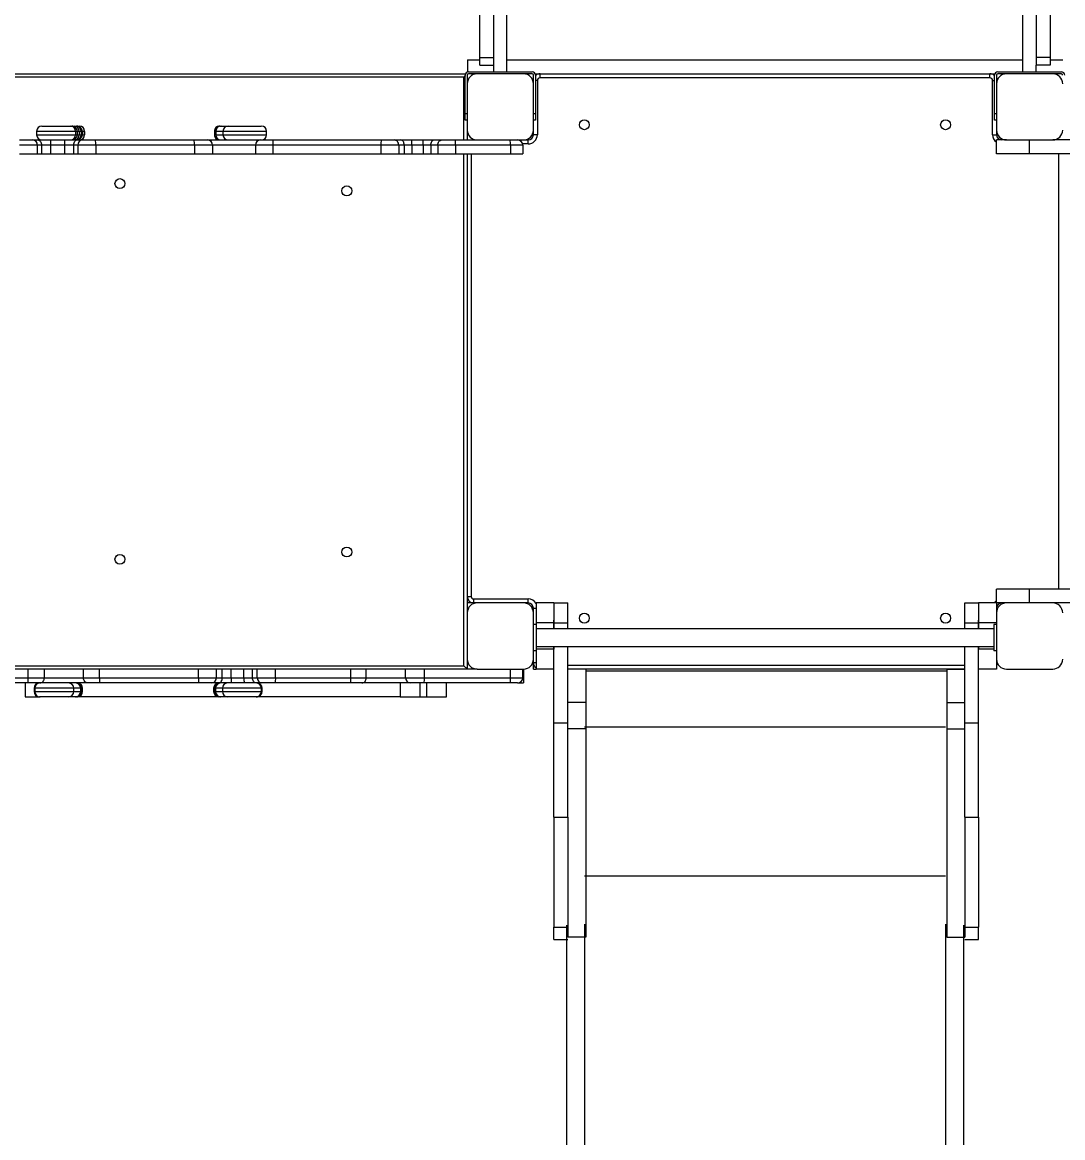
# Model space of a CAD drawing. Header units: millimetres. Extents: x -11024 to 8278, y -7837 to 5770.
# Drawn here: x -2485 to -913, y -2495 to -809 of the extents above; entities that cross this region are included whole.
import ezdxf

# ---------------------------------------------------------------- set-up
doc = ezdxf.new("R2010")
doc.units = ezdxf.units.MM
for name, color, linetype in [('DIKOM_ОБЪЕКТ', 7, 'Continuous'), ('DIKOM_РАЗМЕР_ЗОНА', 7, 'Continuous'), ('DIKOM_РАЗМЕР_ОБЪЕКТА', 7, 'Continuous')]:
    doc.layers.add(name, color=color, linetype=linetype)
doc.styles.add('style1', font='arial.ttf', dxfattribs={"width": 0.8})
doc.dimstyles.new('1-50', dxfattribs={"dimtxt": 300, "dimasz": 200, "dimexe": 100, "dimexo": 0, "dimgap": 100, "dimtad": 1, "dimtxsty": 'style1', "dimcen": 200, "dimclrd": 7, "dimclre": 7, "dimclrt": 7, "dimadec": 1, "dimazin": 2, "dimtfac": 1, "dimtmove": 0, "dimatfit": 2, "dimfxl": 0, "dimlwd": 25, "dimlwe": 18, "dimarcsym": 0})

# ---------------------------------------------------------------- blocks, each defined once
blk = doc.blocks.new('*D9')
at = {"layer": 'Defpoints', "color": 0, "transparency": 16777216}
for p in [(3740.7, 3707.5), (-8191.6, -3797.3), (-1076.1, -3797.3)]:
    blk.add_point(p, dxfattribs=at)
at = {"layer": 'DIKOM_РАЗМЕР_ОБЪЕКТА', "color": 7, "lineweight": 18, "transparency": 16777216}
for p, q in [((3740.7, 3707.5), (-8291.6, 3707.5)), ((-1076.1, -3797.3), (-8291.6, -3797.3))]:
    blk.add_line(p, q, dxfattribs=at)
at = {"layer": 'DIKOM_РАЗМЕР_ОБЪЕКТА', "color": 7, "lineweight": 25, "transparency": 16777216}
blk.add_line((-8191.6, 3507.5), (-8191.6, -3597.3), dxfattribs=at)
at = {"layer": 'DIKOM_РАЗМЕР_ОБЪЕКТА', "color": 7, "transparency": 16777216}
for points in [[(-8224.9, 3507.5), (-8158.2, 3507.5), (-8191.6, 3707.5)], [(-8224.9, -3597.3), (-8158.2, -3597.3), (-8191.6, -3797.3)]]:
    blk.add_solid(points, dxfattribs=at)
at = {"layer": 'DIKOM_РАЗМЕР_ОБЪЕКТА', "color": 7, "transparency": 16777216, "insert": (-8444.7, -44.9), "char_height": 300, "attachment_point": 5, "rotation": 90, "style": 'style1'}
blk.add_mtext('7500', dxfattribs=at)
blk = doc.blocks.new('*D10')
at = {"layer": 'Defpoints', "color": 0, "transparency": 16777216}
for p in [(-7791.3, -186.8), (6174.9, -1433), (6174.9, -5371.3)]:
    blk.add_point(p, dxfattribs=at)
at = {"layer": 'DIKOM_РАЗМЕР_ОБЪЕКТА', "color": 7, "lineweight": 18, "transparency": 16777216}
for p, q in [((-7791.3, -186.8), (-7791.3, -5471.3)), ((6174.9, -1433), (6174.9, -5471.3))]:
    blk.add_line(p, q, dxfattribs=at)
at = {"layer": 'DIKOM_РАЗМЕР_ОБЪЕКТА', "color": 7, "lineweight": 25, "transparency": 16777216}
blk.add_line((-7591.3, -5371.3), (5974.9, -5371.3), dxfattribs=at)
at = {"layer": 'DIKOM_РАЗМЕР_ОБЪЕКТА', "color": 7, "transparency": 16777216}
for points in [[(-7591.3, -5337.9), (-7591.3, -5404.6), (-7791.3, -5371.3)], [(5974.9, -5337.9), (5974.9, -5404.6), (6174.9, -5371.3)]]:
    blk.add_solid(points, dxfattribs=at)
at = {"layer": 'DIKOM_РАЗМЕР_ОБЪЕКТА', "color": 7, "transparency": 16777216, "insert": (-1343.7, -5118.1), "char_height": 300, "attachment_point": 5, "style": 'style1'}
blk.add_mtext('14000', dxfattribs=at)
blk = doc.blocks.new('*D11')
at = {"layer": 'Defpoints', "color": 0, "transparency": 16777216}
for p in [(3316.1, 5770.1), (-10574.2, -5797.3), (-1580.1, -5797.3)]:
    blk.add_point(p, dxfattribs=at)
at = {"layer": 'DIKOM_РАЗМЕР_ЗОНА', "color": 7, "lineweight": 18, "transparency": 16777216}
for p, q in [((3316.1, 5770.1), (-10674.2, 5770.1)), ((-1580.1, -5797.3), (-10674.2, -5797.3))]:
    blk.add_line(p, q, dxfattribs=at)
at = {"layer": 'DIKOM_РАЗМЕР_ЗОНА', "color": 7, "lineweight": 25, "transparency": 16777216}
blk.add_line((-10574.2, 5570.1), (-10574.2, -5597.3), dxfattribs=at)
at = {"layer": 'DIKOM_РАЗМЕР_ЗОНА', "color": 7, "transparency": 16777216}
for points in [[(-10607.5, 5570.1), (-10540.8, 5570.1), (-10574.2, 5770.1)], [(-10607.5, -5597.3), (-10540.8, -5597.3), (-10574.2, -5797.3)]]:
    blk.add_solid(points, dxfattribs=at)
at = {"layer": 'DIKOM_РАЗМЕР_ЗОНА', "color": 7, "transparency": 16777216, "insert": (-10827.3, -173), "char_height": 300, "attachment_point": 5, "rotation": 90, "style": 'style1'}
blk.add_mtext('11500', dxfattribs=at)
blk = doc.blocks.new('*D12')
at = {"layer": 'Defpoints', "color": 0, "transparency": 16777216}
for p in [(8278.3, -1824.9), (-9291.3, -2098.9), (8278.3, -7737)]:
    blk.add_point(p, dxfattribs=at)
at = {"layer": 'DIKOM_РАЗМЕР_ЗОНА', "color": 7, "lineweight": 18, "transparency": 16777216}
for p, q in [((8278.3, -1824.9), (8278.3, -7837)), ((-9291.3, -2098.9), (-9291.3, -7837))]:
    blk.add_line(p, q, dxfattribs=at)
at = {"layer": 'DIKOM_РАЗМЕР_ЗОНА', "color": 7, "lineweight": 25, "transparency": 16777216}
blk.add_line((-9091.3, -7737), (8078.3, -7737), dxfattribs=at)
at = {"layer": 'DIKOM_РАЗМЕР_ЗОНА', "color": 7, "transparency": 16777216}
for points in [[(-9091.3, -7703.7), (-9091.3, -7770.4), (-9291.3, -7737)], [(8078.3, -7703.7), (8078.3, -7770.4), (8278.3, -7737)]]:
    blk.add_solid(points, dxfattribs=at)
at = {"layer": 'DIKOM_РАЗМЕР_ЗОНА', "color": 7, "transparency": 16777216, "insert": (-900.5, -7483.9), "char_height": 300, "attachment_point": 5, "style": 'style1'}
blk.add_mtext('17500', dxfattribs=at)

msp = doc.modelspace()

# ---------------------------------------------------------------- linework, layer by layer
at = {"layer": 'DIKOM_ОБЪЕКТ', "color": 7, "linetype": 'Continuous', "lineweight": 15}
for p, q in [((-1752.616, -883.829), (-1752.616, 610.171)), ((-972.616, -883.829), (-972.616, 610.171)), ((-1793.616, -861.972), (-1793.616, -446.353)), ((-1772.616, -861.972), (-1772.616, -446.353)), ((-952.616, -446.353), (-952.616, -861.972)), ((-931.616, -446.353), (-931.616, -861.972)), ((-1812.181, -865.829), (-1812.181, -884.081)), ((-1812.181, -865.829), (-1793.616, -865.829)), ((-1793.616, -861.972), (-1772.616, -861.972)), ((-1793.616, -873.829), (-1793.616, -861.972)), ((-1793.616, -873.829), (-1772.616, -873.829)), ((-1772.616, -873.829), (-1772.616, -861.972)), ((-1772.616, -883.829), (-1772.616, -873.829)), ((-1752.616, -865.829), (-972.616, -865.829)), ((-931.616, -861.972), (-952.616, -861.972)), ((-952.616, -861.972), (-952.616, -873.829)), ((-931.616, -873.829), (-952.616, -873.829)), ((-952.616, -883.829), (-952.616, -873.829)), ((-931.616, -861.972), (-931.616, -873.829)), ((-931.616, -865.829), (-912.181, -865.829)), ((-3311.888, -886.829), (-1815.198, -886.829)), ((-1817.616, -891.829), (-3307.616, -891.829)), ((-1817.616, -986.829), (-1817.616, -891.829)), ((-1815.616, -946.829), (-1815.616, -888.829)), ((-1812.616, -888.829), (-1812.616, -901.829)), ((-1810.616, -883.829), (-1714.616, -883.829)), ((-1797.616, -886.829), (-1810.616, -886.829)), ((-1727.616, -886.829), (-1797.616, -886.829)), ((-1714.616, -886.829), (-1727.616, -886.829)), ((-1712.616, -901.829), (-1712.616, -888.829)), ((-1710.033, -886.829), (-1015.198, -886.829)), ((-1709.616, -888.829), (-1709.616, -946.829)), ((-1702.616, -892.829), (-1702.616, -886.829)), ((-1022.616, -892.829), (-1702.616, -892.829)), ((-1022.616, -892.829), (-1022.616, -886.829)), ((-1015.616, -946.829), (-1015.616, -888.829)), ((-1012.616, -888.829), (-1012.616, -901.829)), ((-1010.616, -883.829), (-914.616, -883.829)), ((-997.616, -886.829), (-1010.616, -886.829)), ((-927.616, -886.829), (-997.616, -886.829)), ((-914.616, -886.829), (-927.616, -886.829)), ((-1812.616, -901.829), (-1812.616, -971.829)), ((-1712.616, -971.829), (-1712.616, -901.829)), ((-1706.616, -896.829), (-1709.616, -896.829)), ((-1706.616, -896.829), (-1706.616, -978.829)), ((-1018.616, -978.829), (-1018.616, -896.829)), ((-1018.616, -896.829), (-1015.616, -896.829)), ((-1012.616, -901.829), (-1012.616, -971.829)), ((-1815.616, -946.829), (-1812.616, -946.829)), ((-1815.616, -956.829), (-1815.616, -946.829)), ((-1812.616, -956.829), (-1815.616, -956.829)), ((-1712.616, -946.829), (-1709.616, -946.829)), ((-1709.616, -956.829), (-1712.616, -956.829)), ((-1709.616, -946.829), (-1709.616, -956.829)), ((-1015.616, -946.829), (-1012.616, -946.829)), ((-1015.616, -956.829), (-1015.616, -946.829)), ((-1012.616, -956.829), (-1015.616, -956.829)), ((-2463.558, -973.829), (-2463.558, -978.829)), ((-2404.563, -973.829), (-2463.558, -973.829)), ((-2455.558, -965.829), (-2412.561, -965.829)), ((-2412.561, -965.829), (-2410.222, -965.829)), ((-2410.222, -965.829), (-2406.612, -965.829)), ((-2406.612, -965.829), (-2403.723, -965.829)), ((-2404.563, -973.829), (-2404.563, -978.829)), ((-2402.223, -973.829), (-2404.563, -973.829)), ((-2403.723, -965.829), (-2402.588, -965.829)), ((-2402.588, -965.829), (-2398.93, -965.829)), ((-2402.223, -973.829), (-2402.223, -978.829)), ((-2399.026, -973.829), (-2402.223, -973.829)), ((-2399.026, -973.829), (-2399.026, -978.829)), ((-2396.137, -973.829), (-2399.026, -973.829)), ((-2398.93, -965.829), (-2398.927, -965.829)), ((-2396.137, -973.829), (-2396.137, -978.829)), ((-2394.59, -973.829), (-2396.137, -973.829)), ((-2394.59, -973.829), (-2394.59, -978.829)), ((-2390.932, -973.829), (-2394.59, -973.829)), ((-2390.932, -973.829), (-2390.932, -978.829)), ((-2390.927, -973.829), (-2390.932, -973.829)), ((-2390.927, -978.829), (-2390.927, -973.829)), ((-2194.774, -973.829), (-2194.774, -978.829)), ((-2194.734, -973.829), (-2194.774, -973.829)), ((-2194.734, -973.829), (-2194.734, -978.829)), ((-2192.847, -973.829), (-2194.734, -973.829)), ((-2192.847, -973.829), (-2192.847, -978.829)), ((-2192.806, -973.829), (-2192.847, -973.829)), ((-2181.837, -973.829), (-2192.806, -973.829)), ((-2192.806, -973.829), (-2192.806, -978.829)), ((-2186.774, -965.829), (-2186.745, -965.829)), ((-2186.745, -965.829), (-2184.847, -965.829)), ((-2184.847, -965.829), (-2184.817, -965.829)), ((-2184.817, -965.829), (-2173.848, -965.829)), ((-2181.837, -973.829), (-2181.837, -978.829)), ((-2115.882, -973.829), (-2181.837, -973.829)), ((-2173.848, -965.829), (-2123.882, -965.829)), ((-2115.882, -978.829), (-2115.882, -973.829)), ((-1812.616, -971.829), (-1812.616, -986.829)), ((-1712.616, -978.829), (-1712.616, -971.829)), ((-1012.616, -971.829), (-1012.616, -978.829)), ((-2462.507, -994.829), (-2489.561, -994.829)), ((-2489.344, -986.829), (-2469.504, -986.829)), ((-2469.504, -986.829), (-2461.714, -986.829)), ((-2463.558, -978.829), (-2404.563, -978.829)), ((-2462.507, -994.829), (-2462.507, -1007.829)), ((-2456.165, -994.829), (-2462.507, -994.829)), ((-2461.714, -986.829), (-2442.295, -986.829)), ((-2456.165, -994.829), (-2456.165, -1007.829)), ((-2442.295, -994.829), (-2456.165, -994.829)), ((-2442.295, -986.829), (-2442.295, -994.829)), ((-2442.295, -986.829), (-2421.49, -986.829)), ((-2442.295, -994.829), (-2442.295, -1007.829)), ((-2421.49, -994.829), (-2442.295, -994.829)), ((-2421.49, -986.829), (-2421.49, -994.829)), ((-2421.49, -986.829), (-2402.071, -986.829)), ((-2407.619, -994.829), (-2421.49, -994.829)), ((-2421.49, -994.829), (-2421.49, -1007.829)), ((-2401.284, -994.829), (-2407.619, -994.829)), ((-2407.619, -994.829), (-2407.619, -1007.829)), ((-2404.563, -978.829), (-2402.223, -978.829)), ((-2402.223, -978.829), (-2399.026, -978.829)), ((-2402.071, -986.829), (-2394.288, -986.829)), ((-2401.284, -994.829), (-2401.284, -1007.829)), ((-2374.245, -994.829), (-2401.284, -994.829)), ((-2399.026, -978.829), (-2396.137, -978.829)), ((-2396.137, -978.829), (-2394.59, -978.829)), ((-2394.59, -978.829), (-2390.932, -978.829)), ((-2394.288, -986.829), (-2374.459, -986.829)), ((-2390.932, -978.829), (-2390.927, -978.829)), ((-2374.459, -986.829), (-2225.269, -986.829)), ((-2374.245, -994.829), (-2374.245, -1007.829)), ((-2225.055, -994.829), (-2374.245, -994.829)), ((-2225.269, -986.829), (-2205.135, -986.829)), ((-2225.055, -994.829), (-2225.055, -1007.829)), ((-2197.599, -994.829), (-2225.055, -994.829)), ((-2205.135, -986.829), (-2125.3, -986.829)), ((-2197.599, -994.829), (-2197.599, -1007.829)), ((-2132.617, -994.829), (-2197.599, -994.829)), ((-2194.774, -978.829), (-2194.734, -978.829)), ((-2194.734, -978.829), (-2192.847, -978.829)), ((-2192.847, -978.829), (-2192.806, -978.829)), ((-2192.806, -978.829), (-2181.837, -978.829)), ((-2181.837, -978.829), (-2115.882, -978.829)), ((-2132.617, -994.829), (-2132.617, -1007.829)), ((-2106.622, -994.829), (-2132.617, -994.829)), ((-2125.3, -986.829), (-2106.237, -986.829)), ((-2106.622, -994.829), (-2106.622, -1007.829)), ((-1943.079, -994.829), (-2106.622, -994.829)), ((-2106.237, -986.829), (-1942.694, -986.829)), ((-1943.079, -994.829), (-1943.079, -1007.829)), ((-1916.244, -994.829), (-1943.079, -994.829)), ((-1942.694, -986.829), (-1923.015, -986.829)), ((-1923.015, -986.829), (-1912.75, -986.829)), ((-1916.244, -994.829), (-1916.244, -1007.829)), ((-1907.889, -994.829), (-1916.244, -994.829)), ((-1912.75, -986.829), (-1896.797, -986.829)), ((-1907.889, -994.829), (-1907.889, -1007.829)), ((-1896.494, -994.829), (-1907.889, -994.829)), ((-1896.797, -986.829), (-1879.496, -986.829)), ((-1896.494, -994.829), (-1896.494, -1007.829)), ((-1879.193, -994.829), (-1896.494, -994.829)), ((-1879.496, -986.829), (-1863.154, -986.829)), ((-1867.52, -994.829), (-1879.193, -994.829)), ((-1879.193, -994.829), (-1879.193, -1007.829)), ((-1867.52, -994.829), (-1867.52, -1007.829)), ((-1857.301, -994.829), (-1867.52, -994.829)), ((-1863.154, -986.829), (-1850.599, -986.829)), ((-1857.301, -994.829), (-1857.301, -1007.829)), ((-1830.441, -994.829), (-1857.301, -994.829)), ((-1850.599, -986.829), (-1830.901, -986.829)), ((-1830.901, -986.829), (-1797.616, -986.829)), ((-1830.441, -994.829), (-1830.441, -1007.829)), ((-1747.464, -994.829), (-1830.441, -994.829)), ((-1797.616, -986.829), (-1727.616, -986.829)), ((-1747.464, -994.829), (-1747.464, -1007.829)), ((-1728.616, -994.829), (-1747.464, -994.829)), ((-1720.616, -992.829), (-1728.87, -992.829)), ((-1728.616, -994.829), (-1728.616, -1007.829)), ((-1727.616, -986.829), (-1720.616, -986.829)), ((-1720.616, -992.829), (-1720.616, -986.829)), ((-1706.616, -978.829), (-1712.616, -978.829)), ((-1018.616, -978.829), (-1012.616, -978.829)), ((-1012.616, -1007.829), (-1012.616, -986.829)), ((-997.616, -986.829), (-1012.616, -986.829)), ((-997.616, -986.829), (-927.616, -986.829)), ((-962.616, -1007.829), (-962.616, -986.829)), ((-896.871, -986.829), (-927.616, -986.829)), ((-2489.561, -1007.829), (-2462.507, -1007.829)), ((-2462.507, -1007.829), (-2456.165, -1007.829)), ((-2456.165, -1007.829), (-2442.295, -1007.829)), ((-2442.295, -1007.829), (-2421.49, -1007.829)), ((-2421.49, -1007.829), (-2407.619, -1007.829)), ((-2407.619, -1007.829), (-2401.284, -1007.829)), ((-2401.284, -1007.829), (-2374.245, -1007.829)), ((-2374.245, -1007.829), (-2225.055, -1007.829)), ((-2225.055, -1007.829), (-2197.599, -1007.829)), ((-2197.599, -1007.829), (-2132.617, -1007.829)), ((-2132.617, -1007.829), (-2106.622, -1007.829)), ((-2106.622, -1007.829), (-1943.079, -1007.829)), ((-1943.079, -1007.829), (-1916.244, -1007.829)), ((-1916.244, -1007.829), (-1907.889, -1007.829)), ((-1907.889, -1007.829), (-1896.494, -1007.829)), ((-1896.494, -1007.829), (-1879.193, -1007.829)), ((-1879.193, -1007.829), (-1867.52, -1007.829)), ((-1867.52, -1007.829), (-1857.301, -1007.829)), ((-1857.301, -1007.829), (-1830.441, -1007.829)), ((-1830.441, -1007.829), (-1747.464, -1007.829)), ((-1817.616, -1781.829), (-1817.616, -1007.829)), ((-1812.616, -1007.829), (-1812.616, -1701.829)), ((-1806.616, -1007.829), (-1806.616, -1676.829)), ((-1747.464, -1007.829), (-1728.616, -1007.829)), ((-962.616, -1007.829), (-1012.616, -1007.829)), ((-896.871, -1007.829), (-962.616, -1007.829)), ((-918.616, -1665.829), (-918.616, -1007.829)), ((-1012.616, -1686.829), (-1012.616, -1665.829)), ((-962.616, -1665.829), (-1012.616, -1665.829)), ((-962.616, -1686.829), (-962.616, -1665.829)), ((-896.871, -1665.829), (-962.616, -1665.829)), ((-1812.616, -1676.829), (-1806.616, -1676.829)), ((-1802.616, -1680.829), (-1720.616, -1680.829)), ((-1802.616, -1686.829), (-1802.616, -1680.829)), ((-1720.616, -1686.829), (-1720.616, -1680.829)), ((-1802.616, -1686.829), (-1812.616, -1686.829)), ((-1812.616, -1701.829), (-1812.616, -1771.829)), ((-1797.616, -1686.829), (-1802.616, -1686.829)), ((-1727.616, -1686.829), (-1797.616, -1686.829)), ((-1720.616, -1686.829), (-1727.616, -1686.829)), ((-1712.616, -1701.829), (-1712.616, -1694.829)), ((-1712.616, -1694.829), (-1708.616, -1694.829)), ((-1712.616, -1771.829), (-1712.616, -1701.829)), ((-1681.616, -1686.823), (-1708.616, -1686.823)), ((-1708.616, -1686.832), (-1708.616, -1686.823)), ((-1681.616, -1686.832), (-1708.616, -1686.832)), ((-1708.616, -1686.832), (-1708.616, -1716.832)), ((-1681.616, -1686.832), (-1681.616, -1686.823)), ((-1681.616, -1686.823), (-1660.616, -1686.823)), ((-1681.616, -1686.832), (-1681.616, -1716.832)), ((-1681.616, -1686.833), (-1660.616, -1686.833)), ((-1660.616, -1686.833), (-1660.616, -1686.823)), ((-1660.616, -1716.832), (-1660.616, -1686.833)), ((-1060.616, -1686.823), (-1039.616, -1686.823)), ((-1060.616, -1686.833), (-1060.616, -1686.823)), ((-1060.616, -1686.833), (-1039.616, -1686.833)), ((-1060.616, -1716.832), (-1060.616, -1686.833)), ((-1012.616, -1686.823), (-1039.616, -1686.823)), ((-1039.616, -1686.832), (-1039.616, -1686.823)), ((-1012.616, -1686.832), (-1039.616, -1686.832)), ((-1039.616, -1686.832), (-1039.616, -1716.832)), ((-1012.616, -1686.832), (-1012.616, -1686.829)), ((-997.616, -1686.829), (-1012.616, -1686.829)), ((-1012.616, -1686.832), (-1012.616, -1701.829)), ((-1012.616, -1701.829), (-1012.616, -1771.829)), ((-927.616, -1686.829), (-997.616, -1686.829)), ((-896.871, -1686.829), (-927.616, -1686.829)), ((-1708.616, -1719.25), (-1712.616, -1719.25)), ((-1681.616, -1716.832), (-1708.616, -1716.832)), ((-1708.616, -1716.832), (-1708.616, -1719.25)), ((-1708.616, -1719.25), (-1708.616, -1759.25)), ((-1681.616, -1716.832), (-1681.616, -1712.612)), ((-1681.616, -1716.832), (-1681.616, -1725.751)), ((-1681.616, -1716.832), (-1660.616, -1716.832)), ((-1681.616, -1725.751), (-1681.616, -1716.832)), ((-1660.616, -1725.751), (-1660.616, -1716.832)), ((-1060.616, -1716.832), (-1039.616, -1716.832)), ((-1060.616, -1725.751), (-1060.616, -1716.832)), ((-1039.616, -1716.832), (-1039.616, -1712.612)), ((-1012.616, -1716.832), (-1039.616, -1716.832)), ((-1039.616, -1716.832), (-1039.616, -1725.751)), ((-1039.616, -1725.751), (-1039.616, -1716.832)), ((-1012.616, -1719.25), (-1016.616, -1719.25)), ((-1016.616, -1719.25), (-1016.616, -1759.25)), ((-1016.616, -1725.751), (-1708.616, -1725.751)), ((-1708.616, -1752.751), (-1016.616, -1752.751)), ((-1681.616, -1752.751), (-1681.616, -1756.829)), ((-1681.616, -1867.983), (-1681.616, -1752.751)), ((-1660.616, -1867.983), (-1660.616, -1752.751)), ((-1060.616, -1867.983), (-1060.616, -1752.751)), ((-1039.616, -1752.751), (-1039.616, -1756.829)), ((-1039.616, -1867.983), (-1039.616, -1752.751)), ((-1708.616, -1759.25), (-1712.616, -1759.25)), ((-1708.616, -1759.251), (-1712.616, -1759.251)), ((-1681.616, -1756.829), (-1708.616, -1756.829)), ((-1708.616, -1759.25), (-1708.616, -1759.251)), ((-1708.616, -1759.25), (-1708.616, -1786.829)), ((-1016.616, -1756.829), (-1039.616, -1756.829)), ((-1012.616, -1759.25), (-1016.616, -1759.25)), ((-1016.616, -1759.25), (-1016.616, -1759.251)), ((-1012.616, -1759.251), (-1016.616, -1759.251)), ((-3307.616, -1781.829), (-1817.616, -1781.829)), ((-2476.295, -1786.829), (-2635.671, -1786.829)), ((-2476.295, -1799.829), (-2476.295, -1786.829)), ((-2451.799, -1786.829), (-2476.295, -1786.829)), ((-2451.799, -1799.829), (-2451.799, -1786.829)), ((-2392.748, -1786.829), (-2451.799, -1786.829)), ((-2392.748, -1799.829), (-2392.748, -1786.829)), ((-2368.3, -1786.829), (-2392.748, -1786.829)), ((-2368.3, -1799.829), (-2368.3, -1786.829)), ((-2218.921, -1786.829), (-2368.3, -1786.829)), ((-2218.921, -1799.829), (-2218.921, -1786.829)), ((-2191.604, -1786.829), (-2218.921, -1786.829)), ((-2191.604, -1799.829), (-2191.604, -1786.829)), ((-2182.865, -1786.829), (-2191.604, -1786.829)), ((-2182.865, -1799.829), (-2182.865, -1786.829)), ((-2169.66, -1786.829), (-2182.865, -1786.829)), ((-2169.66, -1799.829), (-2169.66, -1786.829)), ((-2150.056, -1786.829), (-2169.66, -1786.829)), ((-2150.056, -1799.829), (-2150.056, -1786.829)), ((-2137.123, -1786.829), (-2150.056, -1786.829)), ((-2137.123, -1799.829), (-2137.123, -1786.829)), ((-2130.036, -1786.829), (-2137.123, -1786.829)), ((-2130.036, -1799.829), (-2130.036, -1786.829)), ((-2102.219, -1786.829), (-2130.036, -1786.829)), ((-2102.219, -1799.829), (-2102.219, -1786.829)), ((-1988.405, -1786.829), (-2102.219, -1786.829)), ((-1988.405, -1799.829), (-1988.405, -1786.829)), ((-1965.218, -1786.829), (-1988.405, -1786.829)), ((-1965.218, -1799.829), (-1965.218, -1786.829)), ((-1905.913, -1786.829), (-1965.218, -1786.829)), ((-1905.913, -1799.829), (-1905.913, -1786.829)), ((-1877.463, -1786.829), (-1905.913, -1786.829)), ((-1877.463, -1799.829), (-1877.463, -1786.829)), ((-1797.616, -1786.829), (-1877.463, -1786.829)), ((-1812.616, -1771.829), (-1812.616, -1786.829)), ((-1797.616, -1786.829), (-1727.616, -1786.829)), ((-1747.078, -1799.829), (-1747.078, -1786.829)), ((-1728.616, -1799.829), (-1728.616, -1786.829)), ((-1727.616, -1786.829), (-1727.616, -1807.829)), ((-1712.616, -1776.829), (-1712.616, -1771.829)), ((-1712.616, -1786.829), (-1712.616, -1776.829)), ((-1712.616, -1776.829), (-1708.616, -1776.829)), ((-1712.616, -1786.829), (-1708.616, -1786.829)), ((-1681.616, -1786.829), (-1708.616, -1786.829)), ((-1660.616, -1780.829), (-1060.616, -1780.829)), ((-1060.616, -1786.829), (-1660.616, -1786.829)), ((-1633.616, -1787.143), (-1660.616, -1787.143)), ((-1633.616, -1787.143), (-1633.616, -1837.179)), ((-1087.616, -1787.144), (-1633.616, -1787.144)), ((-1087.616, -1787.143), (-1060.616, -1787.143)), ((-1087.616, -1787.143), (-1087.616, -1837.179)), ((-1012.616, -1786.829), (-1039.616, -1786.829)), ((-1012.616, -1771.829), (-1012.616, -1786.829)), ((-997.616, -1786.829), (-927.616, -1786.829)), ((-2635.671, -1799.829), (-2476.295, -1799.829)), ((-2476.295, -1799.829), (-2451.799, -1799.829)), ((-2451.799, -1799.829), (-2392.748, -1799.829)), ((-2392.748, -1799.829), (-2368.3, -1799.829)), ((-2368.3, -1799.829), (-2218.921, -1799.829)), ((-2218.921, -1799.829), (-2191.604, -1799.829)), ((-2191.604, -1799.829), (-2182.865, -1799.829)), ((-2182.865, -1799.829), (-2169.66, -1799.829)), ((-2169.66, -1799.829), (-2150.056, -1799.829)), ((-2150.056, -1799.829), (-2137.123, -1799.829)), ((-2137.123, -1799.829), (-2130.036, -1799.829)), ((-2130.036, -1799.829), (-2102.219, -1799.829)), ((-2102.219, -1799.829), (-1988.405, -1799.829)), ((-1988.405, -1799.829), (-1965.218, -1799.829)), ((-1965.218, -1799.829), (-1905.913, -1799.829)), ((-1905.913, -1799.829), (-1877.463, -1799.829)), ((-1877.463, -1799.829), (-1747.078, -1799.829)), ((-1747.078, -1799.829), (-1728.616, -1799.829)), ((-1087.616, -1790.144), (-1633.616, -1790.144)), ((-2476.512, -1807.829), (-2635.888, -1807.829)), ((-2480.914, -1807.829), (-2480.914, -1828.829)), ((-2458.548, -1807.829), (-2476.512, -1807.829)), ((-2467.377, -1815.829), (-2467.377, -1820.829)), ((-2466.285, -1815.829), (-2467.377, -1815.829)), ((-2466.285, -1820.829), (-2467.377, -1820.829)), ((-2466.328, -1815.829), (-2466.328, -1820.829)), ((-2407.346, -1815.829), (-2466.328, -1815.829)), ((-2466.328, -1820.829), (-2407.346, -1820.829)), ((-2386, -1807.829), (-2458.548, -1807.829)), ((-2407.346, -1820.829), (-2407.346, -1815.829)), ((-2396.898, -1815.829), (-2407.346, -1815.829)), ((-2407.346, -1820.829), (-2396.898, -1820.829)), ((-2396.898, -1820.829), (-2396.898, -1815.829)), ((-2396.88, -1815.829), (-2396.898, -1815.829)), ((-2396.898, -1820.829), (-2396.88, -1820.829)), ((-2396.88, -1820.829), (-2396.88, -1815.829)), ((-2396.452, -1815.829), (-2396.88, -1815.829)), ((-2396.88, -1820.829), (-2396.452, -1820.829)), ((-2396.452, -1820.829), (-2396.452, -1815.829)), ((-2395.249, -1815.829), (-2396.452, -1815.829)), ((-2396.452, -1820.829), (-2395.249, -1820.829)), ((-2395.249, -1820.829), (-2395.249, -1815.829)), ((-2394.084, -1815.829), (-2395.249, -1815.829)), ((-2395.249, -1820.829), (-2394.084, -1820.829)), ((-2394.084, -1820.829), (-2394.084, -1815.829)), ((-2394.064, -1815.829), (-2394.084, -1815.829)), ((-2394.084, -1820.829), (-2394.064, -1820.829)), ((-2394.064, -1820.829), (-2394.064, -1815.829)), ((-2368.071, -1807.829), (-2386, -1807.829)), ((-2218.693, -1807.829), (-2368.071, -1807.829)), ((-2198.66, -1807.829), (-2218.693, -1807.829)), ((-2187.924, -1807.829), (-2198.66, -1807.829)), ((-2196.002, -1815.829), (-2196.002, -1820.829)), ((-2195.982, -1815.829), (-2196.002, -1815.829)), ((-2196.002, -1820.829), (-2195.982, -1820.829)), ((-2194.817, -1815.829), (-2195.982, -1815.829)), ((-2195.982, -1815.829), (-2195.982, -1820.829)), ((-2195.982, -1820.829), (-2194.817, -1820.829)), ((-2193.614, -1815.829), (-2194.817, -1815.829)), ((-2194.817, -1815.829), (-2194.817, -1820.829)), ((-2194.817, -1820.829), (-2193.614, -1820.829)), ((-2193.614, -1815.829), (-2193.614, -1820.829)), ((-2193.186, -1815.829), (-2193.614, -1815.829)), ((-2193.614, -1820.829), (-2193.186, -1820.829)), ((-2193.186, -1815.829), (-2193.186, -1820.829)), ((-2193.168, -1815.829), (-2193.186, -1815.829)), ((-2193.186, -1820.829), (-2193.168, -1820.829)), ((-2182.72, -1815.829), (-2193.168, -1815.829)), ((-2193.168, -1815.829), (-2193.168, -1820.829)), ((-2193.168, -1820.829), (-2182.72, -1820.829)), ((-2169.436, -1807.829), (-2187.924, -1807.829)), ((-2182.72, -1815.829), (-2182.72, -1820.829)), ((-2123.738, -1815.829), (-2182.72, -1815.829)), ((-2182.72, -1820.829), (-2123.738, -1820.829)), ((-2149.833, -1807.829), (-2169.436, -1807.829)), ((-2131.726, -1807.829), (-2149.833, -1807.829)), ((-2123.019, -1807.829), (-2131.726, -1807.829)), ((-2123.781, -1815.829), (-2122.689, -1815.829)), ((-2123.781, -1820.829), (-2122.689, -1820.829)), ((-2123.738, -1820.829), (-2123.738, -1815.829)), ((-2102.62, -1807.829), (-2123.019, -1807.829)), ((-2122.689, -1820.829), (-2122.689, -1815.829)), ((-1988.806, -1807.829), (-2102.62, -1807.829)), ((-1971.802, -1807.829), (-1988.806, -1807.829)), ((-1898.942, -1807.829), (-1971.802, -1807.829)), ((-1913.909, -1807.829), (-1913.909, -1828.829)), ((-1878.078, -1807.829), (-1898.942, -1807.829)), ((-1884.082, -1807.829), (-1884.082, -1828.829)), ((-1747.693, -1807.829), (-1878.078, -1807.829)), ((-1874.026, -1807.829), (-1874.026, -1828.829)), ((-1844.026, -1828.829), (-1844.026, -1807.829)), ((-1736.616, -1807.829), (-1747.693, -1807.829)), ((-1736.616, -1807.829), (-1727.616, -1807.829)), ((-2480.914, -1828.829), (-2459.377, -1828.829)), ((-2458.576, -1828.829), (-2459.377, -1828.829)), ((-2458.328, -1828.829), (-2458.576, -1828.829)), ((-2415.341, -1828.829), (-2458.328, -1828.829)), ((-2404.893, -1828.829), (-2415.341, -1828.829)), ((-2404.893, -1828.829), (-2404.88, -1828.829)), ((-2404.126, -1828.829), (-2404.88, -1828.829)), ((-2403.244, -1828.829), (-2404.126, -1828.829)), ((-2402.079, -1828.829), (-2403.244, -1828.829)), ((-2402.064, -1828.829), (-2402.079, -1828.829)), ((-2187.987, -1828.829), (-2402.064, -1828.829)), ((-2187.987, -1828.829), (-2188.002, -1828.829)), ((-2186.822, -1828.829), (-2187.987, -1828.829)), ((-2185.939, -1828.829), (-2186.822, -1828.829)), ((-2185.173, -1828.829), (-2185.939, -1828.829)), ((-2185.173, -1828.829), (-2185.186, -1828.829)), ((-2174.725, -1828.829), (-2185.173, -1828.829)), ((-2131.738, -1828.829), (-2174.725, -1828.829)), ((-2131.49, -1828.829), (-2131.738, -1828.829)), ((-2130.689, -1828.829), (-2131.49, -1828.829)), ((-1913.909, -1828.829), (-2130.689, -1828.829)), ((-1913.909, -1828.829), (-1884.082, -1828.829)), ((-1884.082, -1828.829), (-1874.026, -1828.829)), ((-1874.026, -1828.829), (-1844.026, -1828.829)), ((-1633.616, -1837.179), (-1660.616, -1837.179)), ((-1633.616, -1837.179), (-1633.616, -1876.999)), ((-1087.616, -1837.179), (-1060.616, -1837.179)), ((-1087.616, -1837.179), (-1087.616, -1876.999)), ((-1681.616, -1867.983), (-1660.616, -1867.983)), ((-1681.616, -2010.732), (-1681.616, -1867.983)), ((-1660.616, -2010.732), (-1660.616, -1867.983)), ((-1060.616, -1867.983), (-1039.616, -1867.983)), ((-1060.616, -2010.732), (-1060.616, -1867.983)), ((-1039.616, -2010.732), (-1039.616, -1867.983)), ((-1633.616, -1876.999), (-1660.616, -1876.999)), ((-1089.616, -1874.869), (-1635.616, -1874.869)), ((-1633.616, -1876.999), (-1633.616, -2192.07)), ((-1087.616, -1876.999), (-1060.616, -1876.999)), ((-1087.616, -1876.999), (-1087.616, -2192.07)), ((-1681.616, -2010.732), (-1660.616, -2010.732)), ((-1681.616, -2010.732), (-1681.616, -2176.869)), ((-1660.616, -2010.732), (-1660.616, -2176.374)), ((-1060.616, -2010.732), (-1039.616, -2010.732)), ((-1060.616, -2010.732), (-1060.616, -2176.374)), ((-1039.616, -2010.732), (-1039.616, -2176.869)), ((-1089.616, -2099.845), (-1635.616, -2099.845)), ((-1662.616, -2174.136), (-1662.616, -2855.698)), ((-1635.616, -2172.639), (-1635.616, -2855.698)), ((-1089.616, -2172.639), (-1089.616, -2855.698)), ((-1062.616, -2174.136), (-1062.616, -2855.698)), ((-1681.616, -2176.869), (-1660.616, -2176.869)), ((-1681.616, -2195.73), (-1681.616, -2176.869)), ((-1660.616, -2176.374), (-1660.616, -2192.07)), ((-1633.616, -2192.07), (-1660.616, -2192.07)), ((-1087.616, -2192.07), (-1060.616, -2192.07)), ((-1060.616, -2176.374), (-1060.616, -2192.07)), ((-1060.616, -2176.869), (-1039.616, -2176.869)), ((-1039.616, -2195.73), (-1039.616, -2176.869)), ((-1681.616, -2195.73), (-1660.616, -2195.73)), ((-1060.616, -2195.73), (-1039.616, -2195.73))]:
    msp.add_line(p, q, dxfattribs=at)
at = {"layer": 'DIKOM_ОБЪЕКТ', "color": 7, "linetype": 'Continuous', "lineweight": 15, "flags": 128}
for points in [[(-1815.616, -889.829), (-1815.906, -890.119), (-1816.748, -890.961), (-1817.616, -891.829)], [(-2461.714, -986.829), (-2460.631, -986.983), (-2459.59, -987.438), (-2458.631, -988.178), (-2457.79, -989.172), (-2457.1, -990.385), (-2456.588, -991.768), (-2456.272, -993.269), (-2456.165, -994.829)], [(-2402.071, -986.829), (-2403.153, -986.983), (-2404.194, -987.438), (-2405.153, -988.178), (-2405.994, -989.172), (-2406.684, -990.385), (-2407.197, -991.768), (-2407.513, -993.269), (-2407.619, -994.829)], [(-1916.244, -994.829), (-1916.374, -993.269), (-1916.759, -991.768), (-1917.385, -990.385), (-1918.227, -989.172), (-1919.253, -988.178), (-1920.424, -987.438), (-1921.694, -986.983), (-1923.015, -986.829)], [(-1907.889, -994.829), (-1907.983, -993.269), (-1908.259, -991.768), (-1908.708, -990.385), (-1909.313, -989.172), (-1910.05, -988.178), (-1910.89, -987.438), (-1911.802, -986.983), (-1912.75, -986.829)], [(-1867.52, -994.829), (-1867.436, -993.269), (-1867.188, -991.768), (-1866.784, -990.385), (-1866.241, -989.172), (-1865.579, -988.178), (-1864.825, -987.438), (-1864.005, -986.983), (-1863.154, -986.829)], [(-1857.301, -994.829), (-1857.172, -993.269), (-1856.79, -991.768), (-1856.171, -990.385), (-1855.337, -989.172), (-1854.322, -988.178), (-1853.163, -987.438), (-1851.906, -986.983), (-1850.599, -986.829)], [(-1817.616, -1781.829), (-1816.64, -1782.805), (-1815.703, -1783.743), (-1814.838, -1784.607), (-1814.08, -1785.365), (-1813.459, -1785.987), (-1812.996, -1786.449), (-1812.712, -1786.733), (-1812.616, -1786.829)], [(-2458.548, -1807.829), (-2457.231, -1807.676), (-2455.965, -1807.22), (-2454.798, -1806.481), (-2453.776, -1805.486), (-2452.936, -1804.274), (-2452.313, -1802.891), (-2451.929, -1801.39), (-2451.799, -1799.829)], [(-2386, -1807.829), (-2387.316, -1807.676), (-2388.582, -1807.22), (-2389.749, -1806.481), (-2390.771, -1805.486), (-2391.611, -1804.274), (-2392.234, -1802.891), (-2392.618, -1801.39), (-2392.748, -1799.829)], [(-2187.924, -1807.829), (-2186.937, -1807.676), (-2185.988, -1807.22), (-2185.114, -1806.481), (-2184.347, -1805.486), (-2183.718, -1804.274), (-2183.251, -1802.891), (-2182.963, -1801.39), (-2182.865, -1799.829)], [(-2131.726, -1807.829), (-2132.779, -1807.676), (-2133.792, -1807.22), (-2134.724, -1806.481), (-2135.542, -1805.486), (-2136.214, -1804.274), (-2136.712, -1802.891), (-2137.019, -1801.39), (-2137.123, -1799.829)], [(-1971.802, -1807.829), (-1970.518, -1807.676), (-1969.283, -1807.22), (-1968.144, -1806.481), (-1967.147, -1805.486), (-1966.328, -1804.274), (-1965.72, -1802.891), (-1965.345, -1801.39), (-1965.218, -1799.829)]]:
    msp.add_lwpolyline(points, dxfattribs=at)
at = {"layer": 'DIKOM_ОБЪЕКТ', "color": 7, "linetype": 'Continuous', "lineweight": 15}
for centre in [(-1635.616, -963.829), (-1089.616, -963.829), (-2337.616, -1052.829), (-1994.616, -1063.829), (-2337.616, -1620.829), (-1994.616, -1609.829), (-1635.616, -1709.829), (-1089.616, -1709.829)]:
    msp.add_circle(centre, 7.5, dxfattribs=at)
for centre, radius, start, end in [((-1810.616, -888.829), 5, 90, 180), ((-1810.616, -888.829), 2, 90, 180), ((-1797.616, -901.829), 15, 90, 180), ((-1727.616, -901.829), 15, 0, 90), ((-1714.616, -888.829), 5, 0, 90), ((-1714.616, -888.829), 2, 0, 90), ((-1702.616, -896.829), 10, 90, 134.427004), ((-1702.616, -896.829), 4, 90, 180), ((-1022.616, -896.829), 10, 45.572996, 90), ((-1022.616, -896.829), 4, 0, 90), ((-1010.616, -888.829), 5, 90, 180), ((-1010.616, -888.829), 2, 90, 180), ((-997.616, -901.829), 15, 90, 180), ((-927.616, -901.829), 15, 0, 90), ((-914.616, -888.829), 5, 0, 90), ((-914.616, -888.829), 2, 0, 90), ((-2455.558, -973.829), 8, 90, 180), ((-2412.562, -973.829), 7.999, 359.995955, 89.994759), ((-2410.222, -973.828), 7.999, 359.993529, 89.997185), ((-2406.825, -973.628), 7.801, 358.520439, 88.440065), ((-2403.935, -973.628), 7.801, 358.518731, 88.439976), ((-2402.589, -973.828), 7.999, 359.993529, 89.997185), ((-2398.931, -973.829), 7.999, 359.995955, 89.994759), ((-2398.927, -973.829), 8, 0, 90), ((-2186.774, -973.829), 8, 90, 180), ((-2186.739, -973.824), 7.995, 90.038315, 180.039324), ((-2184.847, -973.829), 8, 90, 180), ((-2184.811, -973.824), 7.995, 90.039999, 180.037641), ((-2173.842, -973.824), 7.995, 90.039288, 180.038352), ((-2123.882, -973.829), 8, 0, 90), ((-1797.616, -971.829), 15, 180, 270), ((-1727.616, -971.829), 15, 270, 0), ((-997.616, -971.829), 15, 180, 270), ((-927.616, -971.829), 15, 270, 0), ((-2470.041, -994.359), 7.549, 356.431194, 85.921081), ((-2455.558, -978.829), 8, 180, 270), ((-2412.562, -978.83), 7.999, 270.005254, 0.004031), ((-2410.222, -978.83), 7.999, 270.002828, 0.006457), ((-2406.825, -979.031), 7.801, 271.559948, 1.479547), ((-2403.935, -979.031), 7.801, 271.560038, 1.481256), ((-2402.589, -978.83), 7.999, 270.002828, 0.006457), ((-2393.751, -994.359), 7.548, 94.086006, 183.575264), ((-2398.931, -978.83), 7.999, 270.005254, 0.004031), ((-2398.927, -978.829), 8, 270, 0), ((-2448.836, -992.827), 74.618, 358.462435, 4.610414), ((-2299.646, -992.827), 74.618, 358.462435, 4.610414), ((-2205.374, -994.604), 7.778, 358.340276, 88.237856), ((-2186.774, -978.829), 8, 180, 270), ((-2186.739, -978.835), 7.995, 179.960689, 269.961672), ((-2184.847, -978.829), 8, 180, 270), ((-2184.811, -978.835), 7.995, 179.962373, 269.959988), ((-2173.842, -978.835), 7.995, 179.961662, 269.960699), ((-2124.942, -994.502), 7.681, 92.666328, 182.439505), ((-2123.882, -978.829), 8, 270, 0), ((-2064.777, -992.834), 41.893, 171.758993, 182.729881), ((-1901.264, -992.834), 41.863, 171.753348, 182.732118), ((-1949.538, -992.833), 53.082, 357.844486, 6.494026), ((-1932.237, -992.833), 53.082, 357.844486, 6.494026), ((-1865.531, -992.835), 35.147, 356.747901, 9.839384), ((-1782.548, -992.836), 35.14, 356.748397, 9.842291), ((-1736.616, -994.829), 8, 0, 90), ((-1720.616, -978.829), 14, 270, 0), ((-1720.616, -978.829), 8, 270, 0), ((-1004.616, -978.829), 14, 180, 235.150095), ((-1004.616, -978.829), 8, 180, 270), ((-1802.616, -1676.829), 10, 180, 270), ((-1802.616, -1676.829), 4, 180, 270), ((-1720.616, -1694.829), 14, 31.002719, 90), ((-1004.616, -1694.829), 14, 124.849905, 145.117872), ((-1797.616, -1701.829), 15, 90, 180), ((-1727.616, -1701.829), 15, 0, 90), ((-1720.616, -1694.829), 8, 0, 90), ((-997.616, -1701.829), 15, 90, 180), ((-1004.616, -1694.829), 8, 90, 180), ((-927.616, -1701.829), 15, 0, 90), ((-1797.616, -1771.829), 15, 180, 270), ((-1727.616, -1771.829), 15, 270, 0), ((-1702.616, -1776.829), 10, 180, 233.130102), ((-997.616, -1771.829), 15, 180, 270), ((-927.616, -1771.829), 15, 270, 0), ((-2550.344, -1801.824), 74.076, 355.34996, 1.543071), ((-2298.265, -1801.829), 70.063, 178.364574, 184.913016), ((-2148.669, -1801.823), 70.281, 178.374714, 184.902876), ((-2199.164, -1800.273), 7.573, 273.814863, 3.362603), ((-2097.983, -1801.827), 71.705, 178.403831, 184.802099), ((-2078.442, -1801.831), 71.643, 178.399359, 184.803159), ((-2122.493, -1800.291), 7.557, 176.49897, 266.009703), ((-2142.44, -1801.824), 40.27, 351.424337, 2.839696), ((-2028.626, -1801.824), 40.27, 351.424337, 2.839696), ((-1898.39, -1800.31), 7.539, 176.341574, 265.801277), ((-1903.928, -1801.818), 26.54, 346.908926, 4.29745), ((-1773.549, -1801.818), 26.545, 346.910594, 4.295782), ((-1736.616, -1799.829), 8, 270, 0), ((-2459.377, -1815.829), 8, 90, 180), ((-2459.377, -1820.829), 8, 180, 270), ((-2458.328, -1815.829), 8, 90, 180), ((-2458.328, -1820.829), 8, 180, 270), ((-2458.513, -1815.501), 7.672, 90.467785, 149.776211), ((-2415.344, -1815.827), 7.998, 359.983417, 89.981567), ((-2415.344, -1820.832), 7.998, 270.018433, 0.016583), ((-2404.896, -1815.827), 7.998, 359.983417, 89.981567), ((-2404.896, -1820.832), 7.998, 270.018433, 0.016583), ((-2404.88, -1815.829), 8, 0, 90), ((-2404.88, -1820.829), 8, 270, 0), ((-2404.293, -1815.67), 7.842, 358.834147, 88.784337), ((-2404.293, -1820.989), 7.842, 271.215663, 1.165853), ((-2403.246, -1815.827), 7.997, 359.980729, 89.984256), ((-2403.246, -1820.832), 7.997, 270.015744, 0.019271), ((-2402.082, -1815.827), 7.998, 359.983417, 89.981567), ((-2402.082, -1820.832), 7.998, 270.018433, 0.016583), ((-2402.064, -1815.829), 8, 0, 90), ((-2402.064, -1820.829), 8, 270, 0), ((-2188.002, -1815.829), 8, 90, 180), ((-2188.002, -1820.829), 8, 180, 270), ((-2187.984, -1815.827), 7.998, 90.018433, 180.016583), ((-2187.984, -1820.832), 7.998, 179.983417, 269.981567), ((-2186.819, -1815.827), 7.998, 90.019143, 180.015872), ((-2186.819, -1820.832), 7.998, 179.984128, 269.980857), ((-2185.773, -1815.67), 7.842, 91.215663, 181.165853), ((-2185.773, -1820.989), 7.842, 178.834147, 268.784337), ((-2185.186, -1815.829), 8, 90, 180), ((-2185.186, -1820.829), 8, 180, 270), ((-2185.17, -1815.827), 7.998, 90.018433, 180.016583), ((-2185.17, -1820.832), 7.998, 179.983417, 269.981567), ((-2174.722, -1815.827), 7.998, 90.018433, 180.016583), ((-2174.722, -1820.832), 7.998, 179.983417, 269.981567), ((-2131.738, -1815.829), 8, 0, 90), ((-2131.738, -1820.829), 8, 270, 0), ((-2131.552, -1815.501), 7.672, 30.223789, 89.532215), ((-2130.689, -1815.829), 8, 0, 90), ((-2130.689, -1820.829), 8, 270, 0), ((-2458.513, -1821.157), 7.673, 210.225971, 269.530033), ((-2131.553, -1821.157), 7.673, 270.469967, 329.774029)]:
    msp.add_arc(centre, radius, start, end, dxfattribs=at)

# ---------------------------------------------------------------- dimensions: what is measured, and where the dimension line sits
at = {"layer": 'DIKOM_РАЗМЕР_ЗОНА'}
dim = msp.add_linear_dim(base=(-10574.155, -5797.252), p1=(3316.126, 5770.14), p2=(-1580.087, -5797.252), angle=90, text='11500', dimstyle='1-50', dxfattribs=at)
dim.commit()
dim.dimension.update_dxf_attribs({"geometry": '*D11', "text_midpoint": (-10574.155, -172.992), "dimtype": 160})
dim = msp.add_linear_dim(base=(8278.33, -7737.029), p1=(-9291.307, -2098.904), p2=(8278.33, -1824.895), text='17500', dimstyle='1-50', dxfattribs=at)
dim.commit()
dim.dimension.update_dxf_attribs({"geometry": '*D12', "text_midpoint": (-900.475, -7737.029), "dimtype": 160})
at = {"layer": 'DIKOM_РАЗМЕР_ОБЪЕКТА'}
dim = msp.add_linear_dim(base=(-8191.564, -3797.252), p1=(3740.68, 3707.508), p2=(-1076.116, -3797.252), angle=90, text='7500', dimstyle='1-50', dxfattribs=at)
dim.commit()
dim.dimension.update_dxf_attribs({"geometry": '*D9', "text_midpoint": (-8191.564, -44.872), "dimtype": 160})
dim = msp.add_linear_dim(base=(6174.942, -5371.267), p1=(-7791.307, -186.829), p2=(6174.942, -1432.983), text='14000', dimstyle='1-50', dxfattribs=at)
dim.commit()
dim.dimension.update_dxf_attribs({"geometry": '*D10', "text_midpoint": (-1343.681, -5371.267), "dimtype": 160})

doc.saveas('drawing.dxf')
